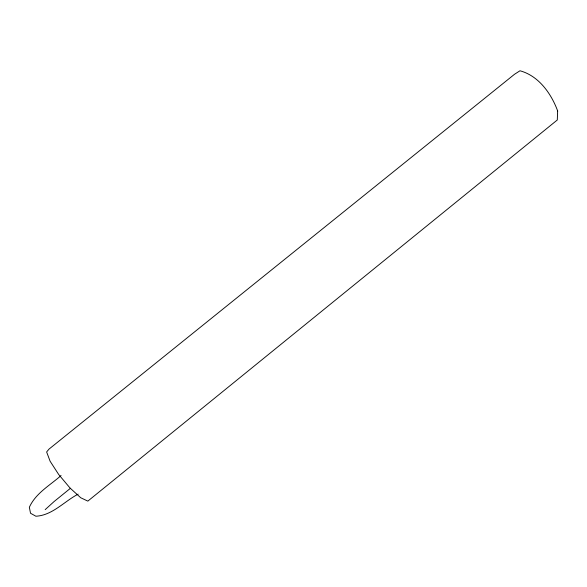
<?xml version="1.0" encoding="UTF-8"?>
<svg xmlns="http://www.w3.org/2000/svg" width="587" height="587" viewBox="0 0 587 587"><rect width="100%" height="100%" fill="white"/><g stroke="black" fill="none" stroke-linecap="round" stroke-linejoin="round"><path stroke-width="0.88" d="M45.177 509.641L54.121 501.518L70.499 488.252M61.07 475.543C49.939 485.39 35.719 493.168 29.35 507.263L30.524 513.251L35.88 516.222C52.397 515.43 64.276 501.349 78.152 494.137M557.65 110.936L557.29 119.99L87.83 501.115L80.742 497.761L70.029 488.017L58.715 474.531L50.115 461.243L46.63 451.961L49.037 449.084L514.513 74.278L519.987 70.778C538.69 75.833 551.222 93.524 557.65 110.936"/></g></svg>
